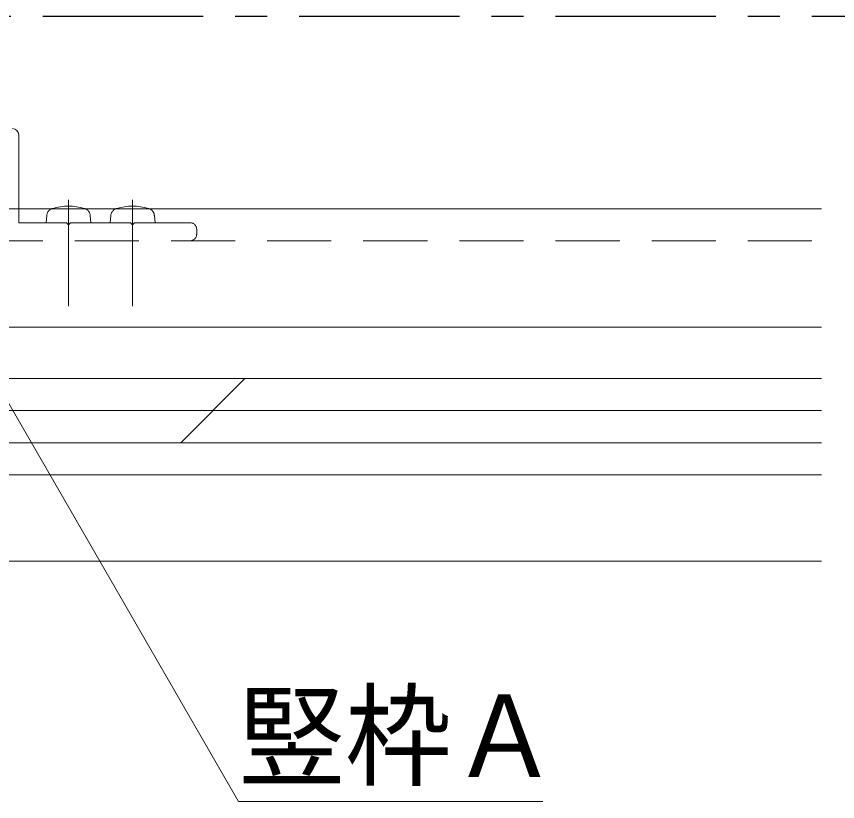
# Model space of a CAD drawing. Units: millimetres at full size, sheet at 1:5; details may follow other scales. Extents: x -1050 to 1050, y -742 to 742.
# Drawn here: x 569.9 to 698, y -374.3 to -251.8 of the extents above; entities that cross this region are included whole.
import ezdxf
from ezdxf.enums import TextEntityAlignment as Align

# ---------------------------------------------------------------- set-up
doc = ezdxf.new("R2010")
doc.units = ezdxf.units.MM
doc.header["$LTSCALE"] = 5
doc.linetypes.add('CHAIN1', pattern=[8, 5, -1, 1, -1])
doc.linetypes.add('DASHED2', pattern=[3, 2, -1])
doc.layers.add('0-0_通り芯', color=7, linetype='Continuous')
for name, color, linetype, lineweight in [('0-4_手摺部材', 92, 'Continuous', 20), ('0-7_ガラス', 6, 'Continuous', 20), ('0-9_文字', 3, 'Continuous', 20)]:
    doc.layers.add(name, color=color, linetype=linetype, lineweight=lineweight)
doc.styles.add('ＭＳ ゴシック', font='')
doc.styles.get('ＭＳ ゴシック').set_extended_font_data('MS Gothic')

msp = doc.modelspace()

# ---------------------------------------------------------------- linework, layer by layer
at = {"layer": '0-0_通り芯', "linetype": 'CHAIN1'}
msp.add_line((959.011, -251.793), (-325.48, -251.793), dxfattribs=at)
at = {"layer": '0-4_手摺部材'}
for p, q in [((570.27, -281.793), (570.27, -270.293)), ((566.52, -281.793), (695.52, -281.793)), ((557.006, -300.293), (695.52, -300.293)), ((556.979, -323.296), (695.52, -323.296)), ((695.52, -336.793), (549.02, -336.793))]:
    msp.add_line(p, q, dxfattribs=at)
at = {"layer": '0-4_手摺部材', "linetype": 'CHAIN1'}
for p, q in [((578.02, -280.393), (578.02, -296.993)), ((588.02, -280.393), (588.02, -296.993))]:
    msp.add_line(p, q, dxfattribs=at)
at = {"layer": '0-4_手摺部材', "linetype": 'DASHED2'}
for p, q in [((570.27, -283.993), (570.27, -281.793)), ((574.618, -282.874), (574.52, -283.993)), ((581.422, -282.874), (581.52, -283.993)), ((584.618, -282.874), (584.52, -283.993)), ((591.422, -282.874), (591.52, -283.993)), ((577.72, -283.993), (570.27, -283.993)), ((578.02, -284.293), (577.72, -283.993)), ((578.02, -284.293), (578.32, -283.993)), ((587.72, -283.993), (578.32, -283.993)), ((588.02, -284.293), (587.72, -283.993)), ((588.02, -284.293), (588.32, -283.993)), ((597.02, -283.993), (588.32, -283.993)), ((598.02, -285.793), (598.02, -284.993)), ((549.02, -286.793), (695.52, -286.793))]:
    msp.add_line(p, q, dxfattribs=at)
at = {"layer": '0-4_手摺部材'}
for centre, radius, start, end in [((569.27, -270.293), 1, 0, 90), ((575.913, -282.987), 1.3, 105.88085, 113.31036), ((578.02, -290.393), 9, 74.11915, 105.88085), ((580.127, -282.987), 1.3, 66.68964, 74.11915), ((585.913, -282.987), 1.3, 105.88085, 113.31036), ((588.02, -290.393), 9, 74.11915, 105.88085), ((590.127, -282.987), 1.3, 66.68964, 74.11915)]:
    msp.add_arc(centre, radius, start, end, dxfattribs=at)
at = {"layer": '0-4_手摺部材', "linetype": 'DASHED2'}
for centre, radius, start, end in [((575.913, -282.987), 1.3, 113.31036, 175), ((580.127, -282.987), 1.3, 5, 66.68964), ((585.913, -282.987), 1.3, 113.31036, 175), ((590.127, -282.987), 1.3, 5, 66.68964), ((597.02, -284.993), 1, 0, 90), ((597.02, -285.793), 1, 270, 360)]:
    msp.add_arc(centre, radius, start, end, dxfattribs=at)
at = {"layer": '0-7_ガラス'}
for p, q in [((551.979, -308.296), (695.52, -308.296)), ((605.523, -308.296), (595.523, -318.296)), ((695.52, -313.296), (551.979, -313.296)), ((695.52, -318.296), (551.979, -318.296))]:
    msp.add_line(p, q, dxfattribs=at)
at = {"layer": '0-9_文字'}
msp.add_lwpolyline([(556.979, -291.907), (604.545, -374.293), (652.045, -374.293)], dxfattribs=at)

# ---------------------------------------------------------------- texts
at = {"layer": '0-9_文字', "style": 'ＭＳ ゴシック', "width": 0.95}
msp.add_text('竪枠Ａ', height=12.83, dxfattribs=at).set_placement((604.545, -374.293), align=Align.BOTTOM_LEFT)

doc.saveas('drawing.dxf')
